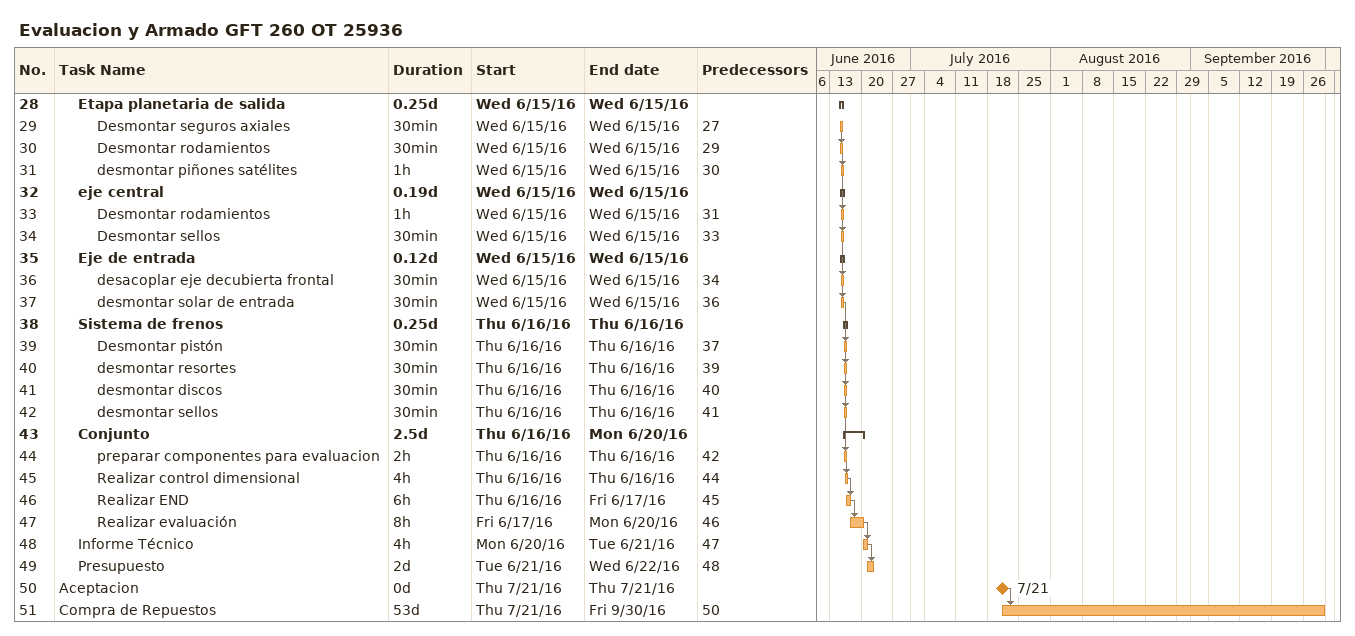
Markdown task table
Evaluacion y Armado GFT 260 OT 25936

| ID | Level | Task | Duration | Start | Finish | Predecessors |
|---|---|---|---|---|---|---|
| 28 | 2 | **Etapa planetaria de salida** | 0.25d | 2016-06-15 | 2016-06-15 |  |
| 29 | 3 | Desmontar seguros axiales | 30min | 2016-06-15 | 2016-06-15 | 27 |
| 30 | 3 | Desmontar rodamientos | 30min | 2016-06-15 | 2016-06-15 | 29 |
| 31 | 3 | desmontar piñones satélites | 1h | 2016-06-15 | 2016-06-15 | 30 |
| 32 | 2 | **eje central** | 0.19d | 2016-06-15 | 2016-06-15 |  |
| 33 | 3 | Desmontar rodamientos | 1h | 2016-06-15 | 2016-06-15 | 31 |
| 34 | 3 | Desmontar sellos | 30min | 2016-06-15 | 2016-06-15 | 33 |
| 35 | 2 | **Eje de entrada** | 0.12d | 2016-06-15 | 2016-06-15 |  |
| 36 | 3 | desacoplar eje decubierta frontal | 30min | 2016-06-15 | 2016-06-15 | 34 |
| 37 | 3 | desmontar solar de entrada | 30min | 2016-06-15 | 2016-06-15 | 36 |
| 38 | 2 | **Sistema de frenos** | 0.25d | 2016-06-16 | 2016-06-16 |  |
| 39 | 3 | Desmontar pistón | 30min | 2016-06-16 | 2016-06-16 | 37 |
| 40 | 3 | desmontar resortes | 30min | 2016-06-16 | 2016-06-16 | 39 |
| 41 | 3 | desmontar discos | 30min | 2016-06-16 | 2016-06-16 | 40 |
| 42 | 3 | desmontar sellos | 30min | 2016-06-16 | 2016-06-16 | 41 |
| 43 | 2 | **Conjunto** | 2.5d | 2016-06-16 | 2016-06-20 |  |
| 44 | 3 | preparar componentes para evaluacion | 2h | 2016-06-16 | 2016-06-16 | 42 |
| 45 | 3 | Realizar control dimensional | 4h | 2016-06-16 | 2016-06-16 | 44 |
| 46 | 3 | Realizar END | 6h | 2016-06-16 | 2016-06-17 | 45 |
| 47 | 3 | Realizar evaluación | 8h | 2016-06-17 | 2016-06-20 | 46 |
| 48 | 2 | Informe Técnico | 4h | 2016-06-20 | 2016-06-21 | 47 |
| 49 | 2 | Presupuesto | 2d | 2016-06-21 | 2016-06-22 | 48 |
| 50 | 1 | Aceptacion | 0d | 2016-07-21 | 2016-07-21 |  |
| 51 | 1 | Compra de Repuestos | 53d | 2016-07-21 | 2016-09-30 | 50 |
